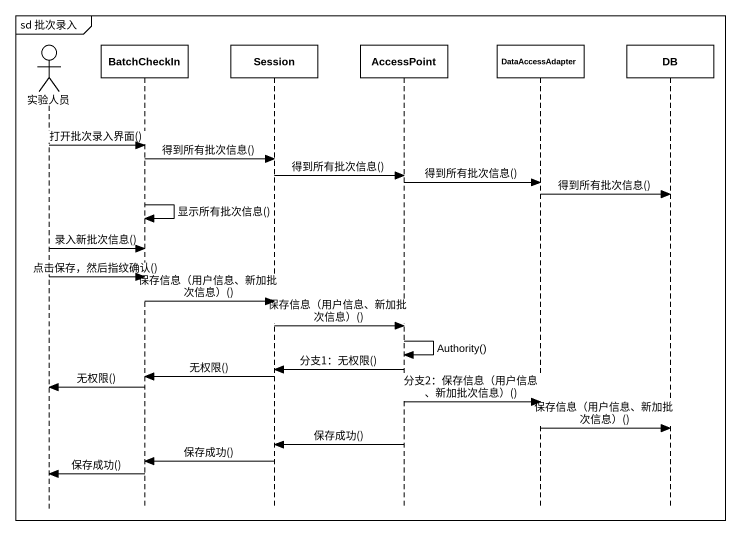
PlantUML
@startuml
mainframe sd 批次录入
hide footbox
actor 实验人员
participant BatchCheckIn
participant Session
participant AccessPoint
participant DataAccessAdapter
participant DB

实验人员 -> BatchCheckIn : 打开批次录入界面()
BatchCheckIn -> Session : 得到所有批次信息()
Session -> AccessPoint : 得到所有批次信息()
AccessPoint -> DataAccessAdapter : 得到所有批次信息()
DataAccessAdapter -> DB : 得到所有批次信息()
BatchCheckIn -> BatchCheckIn : 显示所有批次信息()
实验人员 -> BatchCheckIn : 录入新批次信息()
实验人员 -> BatchCheckIn : 点击保存，然后指纹确认()
BatchCheckIn -> Session : 保存信息（用户信息、新加批次信息）()
Session -> AccessPoint : 保存信息（用户信息、新加批次信息）()
AccessPoint -> AccessPoint : Authority()
AccessPoint -> Session : 分支1：无权限()
Session -> BatchCheckIn : 无权限()
BatchCheckIn -> 实验人员 : 无权限()
AccessPoint -> DataAccessAdapter : 分支2：保存信息（用户信息、新加批次信息）()
DataAccessAdapter -> DB : 保存信息（用户信息、新加批次信息）()
AccessPoint -> Session : 保存成功()
Session -> BatchCheckIn : 保存成功()
BatchCheckIn -> 实验人员 : 保存成功()
@enduml
